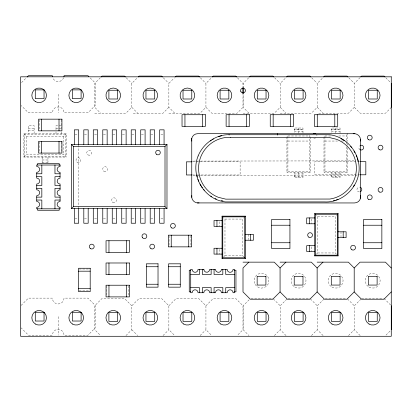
<?xml version="1.0" encoding="UTF-8"?>
<svg xmlns="http://www.w3.org/2000/svg" width="412" height="412" viewBox="0 0 412 412"><rect width="100%" height="100%" fill="white"/><g stroke="black" fill="none" stroke-linecap="round" stroke-linejoin="round"><path stroke-width="0.31" stroke-dasharray="2.06 1.54" d="M21.558 82.58L26.28 77.863M100.317 77.801L94.734 83.384L94.734 107.316L100.569 113.156M23.896 157.065L26.816 154.145L63.299 154.145L66.219 157.065L66.219 133.715L23.896 133.715L23.896 157.065L66.219 157.065M23.896 133.715L26.816 136.635L63.299 136.635L66.219 133.715M94.734 113.156L125.964 113.156L131.799 107.316L131.799 83.384L137.381 77.806M174.703 113.156L168.868 107.316L168.868 83.384L174.446 77.806M168.868 107.316L163.028 113.156L131.799 113.156M168.868 113.156L200.098 113.156L205.933 107.316L205.933 83.384L211.516 77.806M21.13 305.41L28.428 298.118L52.36 298.118A5.835 5.835 0 0 0 58.195 303.953A5.835 5.835 0 0 0 64.035 298.118L87.967 298.118L95.265 305.41L95.265 327.885L87.967 335.183L64.035 335.183A5.835 5.835 0 0 0 58.195 329.348A5.835 5.835 0 0 0 52.36 335.183L28.428 335.183L21.13 327.885M248.714 77.806L243.132 83.384L243.132 87.792M243.132 113.156L274.361 113.156L280.201 107.316L280.201 83.384L285.779 77.806M280.201 113.156L311.431 113.156L317.266 107.316L317.266 83.384L322.848 77.806M125.964 335.553L131.799 329.718L131.799 305.786L139.096 298.489L161.571 298.489L168.868 305.786L168.868 329.718L174.703 335.553M391.4 107.316L385.565 113.156L360.17 113.156L354.335 107.316L354.335 83.384L359.913 77.806M310.277 136.918L310.277 172.504L286.927 172.504L287.906 171.526L287.906 135.352M243.739 256.805L242.493 255.553L242.493 219.071L243.739 217.819M354.335 107.316L348.495 113.156L317.266 113.156M168.868 305.786L176.166 298.489L198.636 298.489L205.933 305.786L205.933 329.718L211.773 335.553M223.726 256.805L224.978 255.553L224.978 219.071L223.726 217.819M347.342 147.723L347.342 172.504L323.992 172.504L324.97 171.526L324.97 135.352M163.028 335.553L168.868 329.718M205.933 305.786L213.231 298.489L235.705 298.489L243.003 305.786L243.003 329.718L237.163 335.553M200.098 335.553L205.933 329.718M249.142 299.776L243.132 305.786L243.132 329.718L248.972 335.553M336.408 254.209L335.157 252.958L335.157 216.475L336.408 215.224M316.395 254.209L317.647 252.958L317.647 216.475L316.395 215.224M286.036 335.553L280.201 329.718L280.201 305.786L287.066 298.916M274.361 335.553L280.201 329.718M323.106 335.553L317.266 329.718L317.266 305.786L324.136 298.916M311.431 335.553L317.266 329.718M360.17 335.553L354.335 329.718L354.335 305.786L361.2 298.916M348.495 335.553L354.335 329.718M386.013 335.105L390.504 330.615M61.259 125.691L56.001 125.691L56.001 130.429M28.273 128.611L34.114 128.611M56.001 128.611L58.339 128.611M58.921 128.611L61.259 128.611M28.273 130.8L34.114 130.8M294.225 131.644L302.98 131.644M331.289 131.644L340.044 131.665M74.943 134.214L78.069 134.214M84.429 134.214L87.555 134.214M94.539 134.214L97.041 134.214M103.402 134.214L106.528 134.214M112.888 134.214L116.014 134.214M122.369 134.214L124.872 134.214M131.855 134.214L134.982 134.214M141.342 134.214L144.468 134.214M150.828 134.214L153.954 134.214M160.938 134.214L163.44 134.214M287.906 135.975L309.299 135.975M324.97 135.975L331.892 135.975M338.813 135.975L346.363 135.975M287.906 141.043L309.299 141.043M324.97 141.043L337.557 141.043M341.332 141.043L343.217 141.043M42.137 159.985L47.977 159.985M354.057 160.871L192.389 161.082M359.455 161.664L314.814 161.664L314.814 174.796L359.455 174.796M192.389 161.834L199.835 161.834M200.026 161.834L240.124 161.834L240.124 174.971L200.026 174.971M42.137 162.173L47.977 162.173M287.906 171.526L309.299 171.526L310.277 172.504M324.97 171.526L346.363 171.526L347.342 172.504M294.225 173.962L302.98 173.962M331.289 173.962L340.044 173.962M192.389 174.971L197.281 174.971M197.477 174.971L199.835 174.971M357.276 175.553L191.75 175.759M294.225 176.156L302.98 176.135M331.289 176.156L340.044 176.156M317.647 216.475L335.157 216.475M74.943 218.854L78.069 218.854M84.429 218.854L87.555 218.854M94.539 218.854L97.041 218.854M103.402 218.854L106.528 218.854M112.888 218.854L116.014 218.854M122.369 218.854L124.872 218.854M131.855 218.854L134.982 218.854M141.342 218.854L144.468 218.854M150.828 218.854L153.954 218.854M160.938 218.854L163.44 218.854M224.978 219.071L242.493 219.071M317.647 252.958L335.157 252.958M224.978 255.553L242.493 255.553M79.135 268.995L89.579 268.995M79.135 290.887L89.579 290.887M251.073 298.489L272.904 298.489M288.137 298.489L309.968 298.489M325.207 298.489L346.394 298.489M361.628 298.489L383.459 298.489M385.823 77.806L390.54 82.524M348.753 77.806L354.335 83.384M311.688 77.806L317.266 83.384M317.266 107.316L323.106 113.156M274.619 77.806L280.201 83.384M280.201 107.316L286.036 113.156M237.42 77.806L243.003 83.384L243.003 87.792M248.972 113.156L243.132 107.316L243.132 93.462M200.356 77.806L205.933 83.384M205.933 107.316L211.773 113.156L237.163 113.156L243.003 107.316L243.003 93.462M384.102 298.489L390.54 304.926M163.286 77.806L168.868 83.384M347.465 298.916L354.335 305.786M126.221 77.806L131.799 83.384M131.799 107.316L137.639 113.156M90.223 77.971L95.265 83.013L95.265 105.487L87.967 112.78L64.035 112.78A5.835 5.835 0 0 0 58.195 106.945A5.835 5.835 0 0 0 52.36 112.78L28.428 112.78L21.13 105.487M310.401 298.916L317.266 305.786M273.331 298.916L280.201 305.786M131.799 305.786L124.506 298.489L102.032 298.489L94.734 305.786L94.734 329.718L100.569 335.553M131.799 329.718L137.639 335.553M347.342 133.102L347.342 141.362M347.342 143.906L347.342 145.178M346.363 134.714L346.363 141.043M346.363 141.677L346.363 144.236M346.363 146.76L346.363 171.526M340.997 231.796L340.997 237.049M340.044 133.102L340.044 128.008L331.289 128.008L331.289 132.376M340.044 172.504L340.044 177.598L331.289 177.598L331.289 172.504M335.667 127.998L335.667 133.102M335.667 172.504L335.667 177.613M323.992 136.918L323.992 172.504M311.807 219.102L311.807 223.773M311.807 246.829L311.807 251.5M309.299 135.352L309.299 171.526M302.98 133.102L302.98 128.008L294.225 128.008L294.225 132.376M302.98 172.504L302.98 177.598L294.225 177.598L294.225 172.504M298.602 127.998L298.602 133.102M298.602 172.504L298.602 177.613M286.927 136.918L286.927 172.504M248.328 234.397L248.328 239.65M219.143 221.697L219.143 226.368M219.143 249.425L219.143 254.096M190.931 235.798L190.931 246.242M169.044 235.798L169.044 246.242M128.662 285.835L128.662 296.285M106.775 285.835L106.775 296.285M78.697 145.07L78.697 207.998M63.299 136.635L63.299 154.145M61.841 131.778L61.841 133.715M61.197 119.779L61.197 130.228M61.197 142.022L61.197 152.466M58.195 94.25L58.195 112.78M58.195 316.648L58.195 335.183M56.001 131.778L56.001 133.715M47.977 157.065L47.977 162.611M42.137 157.065L42.137 162.611M39.31 119.779L39.31 130.228M39.31 142.022L39.31 152.466M34.114 133.715L34.114 125.691L28.273 125.691L28.273 133.715M26.816 136.635L26.816 154.145M315.741 137.845A2.41 2.41 0 0 1 313.331 137.845M316.622 134.554A2.41 2.41 0 0 1 316.946 135.759M359.398 191.915A2.41 2.41 0 0 1 356.988 189.505A2.41 2.41 0 0 1 359.398 187.1M360.047 149.695A2.41 2.41 0 0 1 359.166 146.404M63.68 77.708A5.835 5.835 0 0 1 52.71 77.708M302.98 129.456L294.225 129.456L302.98 129.471M340.044 129.456L331.289 129.456L340.044 129.471M65.518 134.415L24.596 134.415L24.596 156.364L65.518 156.364L65.518 134.415M87.972 154.891A2.41 2.41 0 0 0 91.582 152.806A2.41 2.41 0 0 0 87.972 150.72A2.41 2.41 0 0 0 87.972 154.891M77.214 162.302A2.41 2.41 0 0 0 80.824 160.217A2.41 2.41 0 0 0 77.214 158.131A2.41 2.41 0 0 0 77.214 162.302M255.116 284.393A7.411 7.411 0 0 0 267.954 284.393A7.411 7.411 0 0 0 261.532 273.269A7.411 7.411 0 0 0 255.116 284.393M112.806 202.333A2.41 2.41 0 0 0 116.421 200.247A2.41 2.41 0 0 0 112.806 198.162A2.41 2.41 0 0 0 112.806 202.333M369.028 287.107A7.411 7.411 0 0 0 380.147 280.685A7.411 7.411 0 0 0 369.028 274.263A7.411 7.411 0 0 0 369.028 287.107M331.964 287.107A7.411 7.411 0 0 0 343.083 280.685A7.411 7.411 0 0 0 331.964 274.263A7.411 7.411 0 0 0 331.964 287.107M294.894 287.107A7.411 7.411 0 0 0 306.013 280.685A7.411 7.411 0 0 0 294.894 274.263A7.411 7.411 0 0 0 294.894 287.107M103.906 171.207A2.41 2.41 0 0 0 107.517 169.121A2.41 2.41 0 0 0 103.906 167.035A2.41 2.41 0 0 0 103.906 171.207"/><path stroke-width="0.62" d="M191.75 195.592L191.771 197.585A6.468 6.468 0 0 0 197.07 202.889L199.063 202.92M360.49 141.038L360.469 139.05A6.468 6.468 0 0 0 355.17 133.74L353.182 133.715M27.141 77.003L28.428 75.715L52.36 75.715A5.835 5.835 0 0 0 52.448 76.73M101.177 76.941L102.032 76.086L124.506 76.086L125.361 76.946M138.236 76.946L139.096 76.086L161.571 76.086L162.431 76.946M175.306 76.946L176.166 76.086L198.636 76.086L199.496 76.946M71.4 208.637L73.377 206.659L165.006 206.659L166.984 208.637L166.984 144.427L71.4 144.427L71.4 208.637L166.984 208.637M212.371 76.946L213.231 76.086L235.705 76.086L236.565 76.946M71.4 144.427L73.377 146.404L165.006 146.404L166.984 144.427M249.569 76.946L250.429 76.086L272.904 76.086L273.764 76.946M286.639 76.946L287.494 76.086L309.968 76.086L310.828 76.946M323.703 76.946L324.563 76.086L347.038 76.086L347.893 76.946M360.773 76.946L361.628 76.086L384.102 76.086L384.963 76.946M245.408 258.473L244.713 257.773L244.713 216.851L245.408 216.156L222.058 216.156L222.058 258.473L245.408 258.473L245.408 216.156M222.058 258.473L222.758 257.773L222.758 216.851L222.058 216.156M248.838 262.15L243.003 267.991L243.003 291.923L250.3 299.22L272.77 299.22L280.067 291.923L280.067 267.991L274.232 262.15L243.003 262.15M280.067 267.991L285.907 262.15M338.077 255.878L337.377 255.177L337.377 214.255L338.077 213.555L314.727 213.555L314.727 255.878L338.077 255.878L338.077 213.555M314.727 255.878L315.427 255.177L315.427 214.255L314.727 213.555M280.067 291.923L287.365 299.22L309.839 299.22L317.137 291.923L317.137 267.991L322.972 262.15M391.266 291.923L383.974 299.22L361.499 299.22L354.202 291.923L354.202 267.991L360.042 262.15L385.431 262.15L391.266 267.991M354.202 291.923L346.904 299.22L324.429 299.22L317.137 291.923M277.472 133.715L354.871 133.715M360.093 161.664L365.83 161.664L365.83 174.796L360.093 174.796M191.75 161.834L186.409 161.834L186.409 174.971L191.75 174.971M36.725 173.776L41.833 173.776L41.833 165.021M60.075 173.776L54.966 173.776L54.966 165.021M36.725 176.691L41.833 176.691L41.833 185.446L36.725 185.446M60.075 176.691L54.966 176.691L54.966 185.446L60.075 185.446M36.725 188.372L41.833 188.372L41.833 197.127L36.725 197.127M60.075 188.372L54.966 188.372L54.966 197.127L60.075 197.127M36.725 200.041L41.833 200.041L41.833 208.802M60.075 200.041L54.966 200.041L54.966 208.802M197.369 202.92L354.449 202.956A6.062 6.062 0 0 0 360.49 195.53M315.427 214.255L337.377 214.255M222.758 216.851L244.713 216.851M314.727 217.933L306.703 217.933L306.703 223.773L314.727 223.773M222.058 220.533L214.034 220.533L214.034 226.368L222.058 226.368M271.693 225.23L289.935 225.23M363.616 225.23L381.857 225.23M338.077 231.796L346.101 231.796L346.101 237.636L338.077 237.636M245.408 234.397L253.437 234.397L253.437 240.232L245.408 240.232M271.693 242.74L289.935 242.74M363.616 242.74L381.857 242.74M314.727 245.66L306.703 245.66L306.703 251.5L314.727 251.5M222.058 248.261L214.034 248.261L214.034 254.096L222.058 254.096M315.427 255.177L337.377 255.177M222.758 257.773L244.713 257.773M280.067 262.15L311.297 262.15L317.137 267.991M317.137 262.15L348.367 262.15L354.202 267.991M146.348 266.734L158.023 266.734M168.59 266.734L180.265 266.734M190.715 270.251L189.257 270.251L189.257 291.851L190.715 291.851M234.495 270.251L235.952 270.251L235.952 291.851L234.495 291.851M78.522 271.184L90.197 271.184M190.715 274.485L199.47 274.485L199.47 269.376M234.495 274.485L225.74 274.485L225.74 269.376M146.348 284.244L158.023 284.244M168.59 284.244L180.265 284.244M190.715 287.617L199.47 287.617L199.47 292.726M234.495 287.617L225.74 287.617L225.74 292.726M78.522 288.699L90.197 288.699M221.115 200.479L222.969 200.943M88.868 76.617L87.967 75.715L64.035 75.715A5.835 5.835 0 0 1 63.942 76.73M229.072 134.75L229.077 135.105M391.4 83.384L391.4 107.316M391.4 305.786L391.4 329.718M360.49 139.308L360.49 198.265M343.186 231.796L343.186 237.636M334.791 114.716L334.791 126.391M317.281 114.716L317.281 126.391M309.618 217.933L309.618 223.773M309.618 245.66L309.618 251.5M290.676 114.716L290.676 126.391M277.472 135.079L277.472 133.673L197.791 133.673A6.062 6.062 0 0 0 191.75 141.1M273.166 114.716L273.166 126.391M250.517 234.397L250.517 240.232M246.561 114.716L246.561 126.391M243.132 87.792L243.132 93.462M243.003 87.792L243.003 93.462M229.051 114.716L229.051 126.391M222.82 269.376L222.82 274.485L214.065 274.485L214.065 269.376M222.82 292.726L222.82 287.617L214.065 287.617L214.065 292.726M216.954 220.533L216.954 226.368M216.954 248.261L216.954 254.096M211.145 269.376L211.145 274.485L202.385 274.485L202.385 269.376M211.145 292.726L211.145 287.617L202.385 287.617L202.385 292.726M202.462 114.716L202.462 126.391M191.75 138.365L191.75 197.322M188.742 235.185L188.742 246.86M184.947 114.716L184.947 126.391M171.232 235.185L171.232 246.86M165.006 146.404L165.006 206.659M164.069 144.427L164.069 129.837L159.686 129.837L159.686 144.427M164.069 208.637L164.069 223.232L159.686 223.232L159.686 208.637M154.582 144.427L154.582 129.837L150.205 129.837L150.205 144.427M154.582 208.637L154.582 223.232L150.205 223.232L150.205 208.637M145.096 144.427L145.096 129.837L140.719 129.837L140.719 144.427M145.096 208.637L145.096 223.232L140.719 223.232L140.719 208.637M135.61 144.427L135.61 129.837L131.232 129.837L131.232 144.427M135.61 208.637L135.61 223.232L131.232 223.232L131.232 208.637M126.474 240.742L126.474 252.417M126.474 262.985L126.474 274.66M126.474 285.222L126.474 296.897M126.124 144.427L126.124 129.837L121.746 129.837L121.746 144.427M126.124 208.637L126.124 223.232L121.746 223.232L121.746 208.637M116.637 144.427L116.637 129.837L112.26 129.837L112.26 144.427M116.637 208.637L116.637 223.232L112.26 223.232L112.26 208.637M108.964 240.742L108.964 252.417M108.964 262.985L108.964 274.66M108.964 285.222L108.964 296.897M107.151 144.427L107.151 129.837L102.773 129.837L102.773 144.427M107.151 208.637L107.151 223.232L102.773 223.232L102.773 208.637M97.665 144.427L97.665 129.837L93.287 129.837L93.287 144.427M97.665 208.637L97.665 223.232L93.287 223.232L93.287 208.637M88.183 144.427L88.183 129.837L83.806 129.837L83.806 144.427M88.183 208.637L88.183 223.232L83.806 223.232L83.806 208.637M78.697 144.427L78.697 129.837L74.32 129.837L74.32 144.427M78.697 208.637L78.697 223.232L74.32 223.232L74.32 208.637M73.377 146.404L73.377 206.659M59.199 165.021L59.199 163.559L37.6 163.559L37.6 165.021M59.199 208.802L59.199 210.259L37.6 210.259L37.6 208.802M59.009 119.166L59.009 130.841M59.009 141.409L59.009 153.084M41.499 119.166L41.499 130.841M41.499 141.409L41.499 153.084M360.603 187.419A2.41 2.41 0 0 1 360.603 191.59M360.047 145.524A2.41 2.41 0 0 1 363.657 147.609A2.41 2.41 0 0 1 360.047 149.695M313.331 133.673A2.41 2.41 0 0 1 315.741 133.673M216.259 199.084A33.537 33.537 0 0 1 215.121 198.558M211.814 196.73A33.537 33.537 0 0 1 210.764 196.045M204.239 190.205A33.537 33.537 0 0 1 203.446 189.247M202.318 187.748A33.537 33.537 0 0 1 200.011 183.999M198.687 181.177A33.537 33.537 0 0 1 198.018 179.421M197.276 177.011A33.537 33.537 0 0 1 196.838 175.177M210.269 140.997A33.537 33.537 0 0 1 211.305 140.286M212.376 139.617A33.537 33.537 0 0 1 213.468 138.988M218.597 136.691A33.537 33.537 0 0 1 221.62 135.795M354.305 185.065A33.537 33.537 0 0 1 353.316 186.672M338.098 199.269A33.537 33.537 0 0 1 336.341 199.938M335.147 200.335A33.537 33.537 0 0 1 333.323 200.84M340.945 138.638A33.537 33.537 0 0 1 344.18 140.59M350.7 146.425A33.537 33.537 0 0 1 351.498 147.388M354.001 150.988A33.537 33.537 0 0 1 354.928 152.636M356.256 155.458A33.537 33.537 0 0 1 356.926 157.214M357.317 158.409A33.537 33.537 0 0 1 358.1 161.458M203.858 269.376L203.847 269.422A2.92 2.92 0 0 0 209.6 270.081L209.682 269.376L215.522 269.376A2.92 2.92 0 0 0 218.442 272.296A2.92 2.92 0 0 0 221.362 269.376L227.197 269.376A2.92 2.92 0 0 0 230.117 272.296A2.92 2.92 0 0 0 233.037 269.376L234.495 269.376L234.495 292.726L233.037 292.726A2.92 2.92 0 0 0 230.117 289.806A2.92 2.92 0 0 0 227.197 292.726L221.362 292.726A2.92 2.92 0 0 0 218.442 289.806A2.92 2.92 0 0 0 215.522 292.726L209.687 292.726A2.92 2.92 0 0 0 206.767 289.806A2.92 2.92 0 0 0 203.847 292.726L198.012 292.726A2.92 2.92 0 0 0 195.092 289.806A2.92 2.92 0 0 0 192.172 292.726L190.715 292.726L190.715 269.376L192.172 269.376A2.92 2.92 0 0 0 195.092 272.296A2.92 2.92 0 0 0 198.012 269.376L203.858 269.376M198.131 155.952C189.999 175.584 204.218 199.722 225.4 201.906L324.424 201.906C341.476 202.982 357.07 188.876 358.945 172.092C361.056 154.289 347.398 136.769 329.543 134.724L230.519 134.724C216.573 133.89 203.348 143.201 198.131 155.952M230.545 137.484L225.045 137.587A31.106 31.106 0 0 0 218.298 197.297L225.735 199.145L329.894 199.042A31.106 31.106 0 0 0 336.645 139.333L329.203 137.484L230.545 137.484M391.266 76.817L20.6 76.817L20.6 336.285L391.266 336.285L391.266 76.817M44.043 89.873L35.283 89.873L35.283 98.628L44.043 98.628L44.043 89.873M81.107 89.873L72.352 89.873L72.352 98.628L81.107 98.628L81.107 89.873M117.647 90.243L108.892 90.243L108.892 98.998L117.647 98.998L117.647 90.243M154.711 90.243L145.956 90.243L145.956 98.998L154.711 98.998L154.711 90.243M191.781 90.243L183.021 90.243L183.021 98.998L191.781 98.998L191.781 90.243M228.845 90.243L220.09 90.243L220.09 98.998L228.845 98.998L228.845 90.243M266.044 90.243L257.289 90.243L257.289 98.998L266.044 98.998L266.044 90.243M303.108 90.243L294.353 90.243L294.353 98.998L303.108 98.998L303.108 90.243M340.178 90.243L331.423 90.243L331.423 98.998L340.178 98.998L340.178 90.243M377.243 90.243L368.488 90.243L368.488 98.998L377.243 98.998L377.243 90.243M205.382 114.716L182.032 114.716L182.032 126.391L205.382 126.391L205.382 114.716M249.481 114.716L226.131 114.716L226.131 126.391L249.481 126.391L249.481 114.716M293.596 114.716L270.246 114.716L270.246 126.391L293.596 126.391L293.596 114.716M337.711 114.716L314.361 114.716L314.361 126.391L337.711 126.391L337.711 114.716M61.929 119.166L38.579 119.166L38.579 130.841L61.929 130.841L61.929 119.166M61.929 141.409L38.579 141.409L38.579 153.084L61.929 153.084L61.929 141.409M60.075 165.021L36.725 165.021L36.725 166.479A2.92 2.92 0 0 1 39.645 169.399A2.92 2.92 0 0 1 36.725 172.319L36.725 178.154A2.92 2.92 0 0 1 39.645 181.074A2.92 2.92 0 0 1 36.725 183.989L36.725 189.829A2.92 2.92 0 0 1 39.645 192.749A2.92 2.92 0 0 1 36.725 195.664L36.725 201.504A2.92 2.92 0 0 1 39.645 204.424A2.92 2.92 0 0 1 36.725 207.339L36.725 208.802L60.075 208.802L60.075 207.339A2.92 2.92 0 0 1 57.155 204.424A2.92 2.92 0 0 1 60.075 201.504L60.075 195.664A2.92 2.92 0 0 1 57.155 192.749A2.92 2.92 0 0 1 60.075 189.829L60.075 183.984L59.369 183.907A2.92 2.92 0 0 1 60.023 178.154L60.075 172.319A2.92 2.92 0 0 1 57.155 169.399A2.92 2.92 0 0 1 60.075 166.479L60.075 165.021M289.935 219.395L271.693 219.395L271.693 248.58L289.935 248.58L289.935 219.395M381.857 219.395L363.616 219.395L363.616 248.58L381.857 248.58L381.857 219.395M191.662 235.185L168.312 235.185L168.312 246.86L191.662 246.86L191.662 235.185M129.394 240.742L106.044 240.742L106.044 252.417L129.394 252.417L129.394 240.742M129.394 262.985L106.044 262.985L106.044 274.66L129.394 274.66L129.394 262.985M158.023 263.814L146.348 263.814L146.348 287.164L158.023 287.164L158.023 263.814M180.265 263.814L168.59 263.814L168.59 287.164L180.265 287.164L180.265 263.814M90.197 268.264L78.522 268.264L78.522 291.614L90.197 291.614L90.197 268.264M265.915 276.308L257.155 276.308L257.155 285.063L265.915 285.063L265.915 276.308M302.98 276.308L294.225 276.308L294.225 285.063L302.98 285.063L302.98 276.308M340.044 276.308L331.289 276.308L331.289 285.063L340.044 285.063L340.044 276.308M377.114 276.308L368.359 276.308L368.359 285.063L377.114 285.063L377.114 276.308M129.394 285.222L106.044 285.222L106.044 296.897L129.394 296.897L129.394 285.222M44.043 312.27L35.283 312.27L35.283 321.025L44.043 321.025L44.043 312.27M81.107 312.27L72.352 312.27L72.352 321.025L81.107 321.025L81.107 312.27M117.647 312.646L108.892 312.646L108.892 321.401L117.647 321.401L117.647 312.646M154.711 312.646L145.956 312.646L145.956 321.401L154.711 321.401L154.711 312.646M191.781 312.646L183.021 312.646L183.021 321.401L191.781 321.401L191.781 312.646M228.845 312.646L220.09 312.646L220.09 321.401L228.845 321.401L228.845 312.646M266.044 312.646L257.289 312.646L257.289 321.401L266.044 321.401L266.044 312.646M303.108 312.646L294.353 312.646L294.353 321.401L303.108 321.401L303.108 312.646M340.178 312.646L331.423 312.646L331.423 321.401L340.178 321.401L340.178 312.646M377.243 312.646L368.488 312.646L368.488 321.401L377.243 321.401L377.243 312.646M142.325 237.41A2.41 2.41 0 0 0 146.497 237.41A2.41 2.41 0 0 0 144.411 233.795A2.41 2.41 0 0 0 142.325 237.41M308.882 237.183A2.41 2.41 0 0 0 312.492 235.097A2.41 2.41 0 0 0 308.882 233.012A2.41 2.41 0 0 0 308.882 237.183M351.889 249.775A2.41 2.41 0 0 0 355.499 247.689A2.41 2.41 0 0 0 351.889 245.603A2.41 2.41 0 0 0 351.889 249.775M150.983 248.668A2.41 2.41 0 0 0 154.593 246.582A2.41 2.41 0 0 0 150.983 244.496A2.41 2.41 0 0 0 150.983 248.668M90.568 248.668A2.41 2.41 0 0 0 94.178 246.582A2.41 2.41 0 0 0 90.568 244.496A2.41 2.41 0 0 0 90.568 248.668M368.57 199.372A2.41 2.41 0 0 0 372.18 197.286A2.41 2.41 0 0 0 368.57 195.2A2.41 2.41 0 0 0 368.57 199.372M368.57 139.699A2.41 2.41 0 0 0 372.18 137.613A2.41 2.41 0 0 0 368.57 135.527A2.41 2.41 0 0 0 368.57 139.699M369.085 101.671A7.298 7.298 0 0 0 380.034 95.352A7.298 7.298 0 0 0 369.085 89.033A7.298 7.298 0 0 0 369.085 101.671M332.021 101.671A7.298 7.298 0 0 0 342.964 95.352A7.298 7.298 0 0 0 332.021 89.033A7.298 7.298 0 0 0 332.021 101.671M369.085 324.069A7.298 7.298 0 0 0 380.034 317.75A7.298 7.298 0 0 0 369.085 311.431A7.298 7.298 0 0 0 369.085 324.069M332.021 324.069A7.298 7.298 0 0 0 342.964 317.75A7.298 7.298 0 0 0 332.021 311.431A7.298 7.298 0 0 0 332.021 324.069M294.951 324.069A7.298 7.298 0 0 0 305.9 317.75A7.298 7.298 0 0 0 294.951 311.431A7.298 7.298 0 0 0 294.951 324.069M257.886 324.069A7.298 7.298 0 0 0 268.83 317.75A7.298 7.298 0 0 0 257.886 311.431A7.298 7.298 0 0 0 257.886 324.069M220.822 324.069A7.298 7.298 0 0 0 231.765 317.75A7.298 7.298 0 0 0 220.822 311.431A7.298 7.298 0 0 0 220.822 324.069M183.752 324.069A7.298 7.298 0 0 0 194.696 317.75A7.298 7.298 0 0 0 183.752 311.431A7.298 7.298 0 0 0 183.752 324.069M294.951 101.671A7.298 7.298 0 0 0 305.9 95.352A7.298 7.298 0 0 0 294.951 89.033A7.298 7.298 0 0 0 294.951 101.671M257.886 101.671A7.298 7.298 0 0 0 268.83 95.352A7.298 7.298 0 0 0 257.886 89.033A7.298 7.298 0 0 0 257.886 101.671M220.822 101.671A7.298 7.298 0 0 0 231.765 95.352A7.298 7.298 0 0 0 220.822 89.033A7.298 7.298 0 0 0 220.822 101.671M181.084 98.998A7.298 7.298 0 0 0 193.722 98.998A7.298 7.298 0 0 0 187.403 88.055A7.298 7.298 0 0 0 181.084 98.998M144.015 98.998A7.298 7.298 0 0 0 156.653 98.998A7.298 7.298 0 0 0 150.334 88.055A7.298 7.298 0 0 0 144.015 98.998M106.95 98.998A7.298 7.298 0 0 0 119.588 98.998A7.298 7.298 0 0 0 113.269 88.055A7.298 7.298 0 0 0 106.95 98.998M72.553 101.671A7.298 7.298 0 0 0 83.497 95.352A7.298 7.298 0 0 0 72.553 89.033A7.298 7.298 0 0 0 72.553 101.671M171.737 227.913A2.41 2.41 0 0 0 175.347 225.828A2.41 2.41 0 0 0 171.737 223.742A2.41 2.41 0 0 0 171.737 227.913M146.687 324.069A7.298 7.298 0 0 0 157.631 317.75A7.298 7.298 0 0 0 146.687 311.431A7.298 7.298 0 0 0 146.687 324.069M379.308 191.956A2.41 2.41 0 0 0 382.923 189.87A2.41 2.41 0 0 0 379.308 187.784A2.41 2.41 0 0 0 379.308 191.956M240.917 91.737A2.41 2.41 0 0 0 245.088 91.737A2.41 2.41 0 0 0 243.003 88.127A2.41 2.41 0 0 0 240.917 91.737M35.484 101.671A7.298 7.298 0 0 0 46.432 95.352A7.298 7.298 0 0 0 35.484 89.033A7.298 7.298 0 0 0 35.484 101.671M379.308 149.695A2.41 2.41 0 0 0 382.923 147.609A2.41 2.41 0 0 0 379.308 145.524A2.41 2.41 0 0 0 379.308 149.695M109.618 324.069A7.298 7.298 0 0 0 120.561 317.75A7.298 7.298 0 0 0 109.618 311.431A7.298 7.298 0 0 0 109.618 324.069M72.553 324.069A7.298 7.298 0 0 0 83.497 317.75A7.298 7.298 0 0 0 72.553 311.431A7.298 7.298 0 0 0 72.553 324.069M35.484 324.069A7.298 7.298 0 0 0 46.432 317.75A7.298 7.298 0 0 0 35.484 311.431A7.298 7.298 0 0 0 35.484 324.069M156.359 154.181A2.307 2.307 0 0 0 160.217 153.151A2.307 2.307 0 0 0 157.394 150.323A2.307 2.307 0 0 0 156.359 154.181"/></g></svg>
